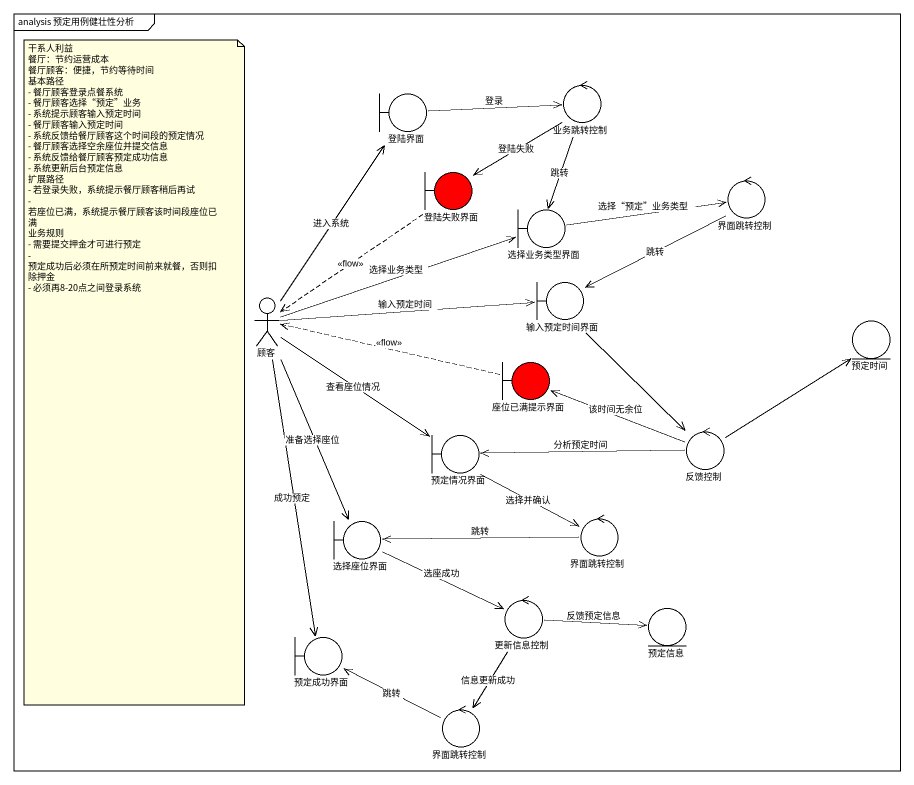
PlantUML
@startuml
mainframe analysis 预定用例健壮性分析
boundary 登陆界面
control 业务跳转控制
boundary 登陆失败界面 #FF0000
boundary 选择业务类型界面
control 界面跳转控制
boundary 输入预定时间界面
actor 顾客
entity 预定时间
boundary 座位已满提示界面 #FF0000
boundary 预定情况界面
control 反馈控制
boundary 选择座位界面
control "界面跳转控制" as 界面跳转控制_2
control 更新信息控制
boundary 预定成功界面
entity 预定信息
control "界面跳转控制" as 界面跳转控制_3
登陆界面 -right-> 业务跳转控制 : 登录
业务跳转控制 --> 登陆失败界面 : 登陆失败
业务跳转控制 --> 选择业务类型界面 : 跳转
登陆失败界面 ..> 顾客 : <<flow>>
选择业务类型界面 -right-> 界面跳转控制 : 选择“预定”业务类型
界面跳转控制 --> 输入预定时间界面 : 跳转
输入预定时间界面 --> 反馈控制
顾客 -up-> 登陆界面 : 进入系统
顾客 -right-> 选择业务类型界面 : 选择业务类型
顾客 -right-> 输入预定时间界面 : 输入预定时间
顾客 --> 预定情况界面 : 查看座位情况
顾客 --> 选择座位界面 : 准备选择座位
顾客 --> 预定成功界面 : 成功预定
座位已满提示界面 .left.> 顾客 : <<flow>>
预定情况界面 -right-> 界面跳转控制_2 : 选择并确认
反馈控制 -up-> 预定时间
反馈控制 -left-> 座位已满提示界面 : 该时间无余位
反馈控制 -left-> 预定情况界面 : 分析预定时间
选择座位界面 -right-> 更新信息控制 : 选座成功
界面跳转控制_2 -left-> 选择座位界面 : 跳转
更新信息控制 -right-> 预定信息 : 反馈预定信息
更新信息控制 --> 界面跳转控制_3 : 信息更新成功
界面跳转控制_3 -left-> 预定成功界面 : 跳转
note as N1
  干系人利益
  餐厅：节约运营成本
  餐厅顾客：便捷，节约等待时间
  基本路径
  - 餐厅顾客登录点餐系统
  - 餐厅顾客选择“预定”业务
  - 系统提示顾客输入预定时间
  - 餐厅顾客输入预定时间
  - 系统反馈给餐厅顾客这个时间段的预定情况
  - 餐厅顾客选择空余座位并提交信息
  - 系统反馈给餐厅顾客预定成功信息
  - 系统更新后台预定信息
  扩展路径
  - 若登录失败，系统提示餐厅顾客稍后再试
  - 若座位已满，系统提示餐厅顾客该时间段座位已满
  业务规则
  - 需要提交押金才可进行预定
  - 预定成功后必须在所预定时间前来就餐，否则扣除押金
  - 必须再8-20点之间登录系统
end note
@enduml
